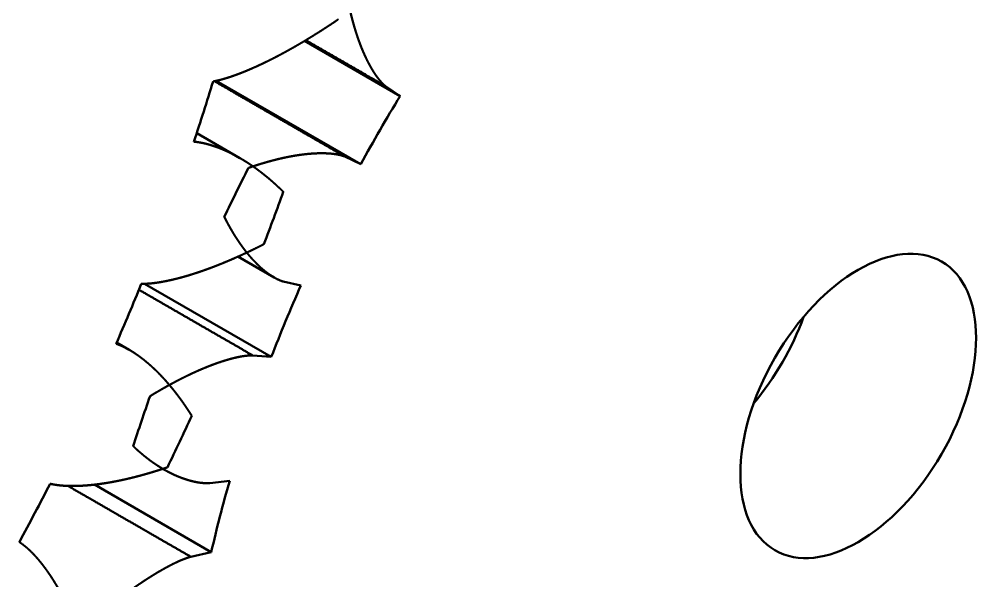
# Model space of a CAD drawing. Header units: inches. Extents: x 0.5 to 16.8, y 0.4 to 9.6.
# Drawn here: x 9.6913 to 9.8183, y 1.8467 to 1.9204 of the extents above; entities that cross this region are included whole.
import ezdxf

# ---------------------------------------------------------------- set-up
doc = ezdxf.new("R2010")
doc.units = ezdxf.units.IN
doc.header["$LTSCALE"] = 0.75
doc.header["$MEASUREMENT"] = 0
doc.layers.add('Visible', color=7, linetype='Continuous', lineweight=50)

msp = doc.modelspace()

# ---------------------------------------------------------------- linework, layer by layer
at = {"layer": 'Visible', "extrusion": (0, 0.8164965809277261, 0.5773502691896258)}
for p, q in [((9.741217831740645, 1.910312964493414, 0.2830104626782486), (9.728685127252906, 1.917548724802828, 0.2727775523144373)), ((9.717085847165666, 1.912310017359232, 0.2675266356936845), (9.736049584854303, 1.901361298299889, 0.2830104626782486)), ((9.739305211922332, 1.911607106849942, 0.2862680308280687), (9.741217831740645, 1.910312964493414, 0.2830104626782486)), ((9.714527168563567, 1.905444087227124, 0.2983844327127372), (9.720190579367685, 1.902174315474895, 0.3030085882705862)), ((9.736049584854303, 1.901361298299889, 0.2830104626782486), (9.733972514788324, 1.902370604472253, 0.286268030827614)), ((9.719940340971792, 1.889236793965438, 0.282554683276885), (9.724680991153722, 1.88649977830687, 0.286425407941806)), ((9.707684869109702, 1.885670076351971, 0.2659296617166547), (9.724310769166326, 1.876071108478754, 0.2795046522678604)), ((9.725872536171895, 1.885965726316499, 0.284588437507864), (9.728199394189009, 1.885462315418181, 0.2813826648257418)), ((9.704019335144952, 1.877960913681363, 0.3016410177524449), (9.705673458561026, 1.877005905082115, 0.3029916038658484)), ((9.724310769166326, 1.876071108478754, 0.2795046522678604), (9.721860177635339, 1.876275697292158, 0.282650667814778)), ((9.710075031103091, 1.861381958620541, 0.2862657526470684), (9.710192300151224, 1.861314253304272, 0.2863615024234605)), ((9.701100528068313, 1.859311201764967, 0.2585214281871231), (9.716433845650503, 1.850458506731457, 0.2710410295667316)), ((9.716223439073705, 1.859505776401647, 0.2776961096778905), (9.718847856913047, 1.859818340087031, 0.2747028832905016)), ((9.716433845650503, 1.850458506731457, 0.2710410295667316), (9.713732615545954, 1.849848119248236, 0.2739177381554327))]:
    msp.add_line(p, q, dxfattribs=at)
at = {"layer": 'Visible', "extrusion": (-0.7071067811865238, 0.4082482904638767, -0.5773502691896453)}
msp.add_circle((-6.519820225414142, -4.213457645291282, -6.271595350644433), 0.0218773752987241, dxfattribs=at)
at = {"layer": 'Visible', "extrusion": (0.7071067811865475, -0.4082482904638631, 0.577350269189626)}
for radius, start, end in [(0.19931102362197, 289.450618732168, 291.9407075096736), (0.1993110236220453, 281.07852570892, 283.5686144864184), (0.1993110236220486, 272.706432685658, 275.1965214631863)]:
    msp.add_arc((6.4399000688027, -3.86472908437858, 6.271595350644545), radius, start, end, dxfattribs=at)
at = {"layer": 'Visible', "extrusion": (0.7071067811865306, -0.4082482904638924, 0.577350269189626)}
msp.add_arc((6.519820225414237, -4.213457645291087, 6.271595350644465), 0.1254921259843258, 87.63967257757419, 92.3603274224197, dxfattribs=at)
at = {"layer": 'Visible', "extrusion": (-0.7071067811865475, 0.4082482904638631, -0.577350269189626)}
for centre, radius, start, end in [((-6.519820225414151, -4.213457645292213, -6.271595350644482), 0.1476377952758319, 82.1752747698741, 84.96758237298292), ((-6.4399000688027, -3.86472908437858, -6.271595350644545), 0.2214566929132687, 252.5154122462874, 254.4653545350731), ((-6.4399000688027, -3.86472908437858, -6.271595350644545), 0.221456692913306, 260.8875052695333, 262.8374475583298)]:
    msp.add_arc(centre, radius, start, end, dxfattribs=at)
at = {"layer": 'Visible', "extrusion": (0.7071067811870332, -0.4082482904639515, 0.5773502691889685)}
msp.add_arc((6.519820225412383, -4.213457645286959, 6.271595350649163), 0.1254921259842967, 100.4968154346552, 105.2174702795833, dxfattribs=at)
at = {"layer": 'Visible', "extrusion": (-0.7071067811865391, 0.4082482904638864, -0.5773502691896197)}
msp.add_arc((-6.519820225414012, -4.213457645291266, -6.242067791589148), 0.02187737529872471, 252.6250951524438, 287.3749048475623, dxfattribs=at)
at = {"layer": 'Visible', "extrusion": (-0.7071067811878106, 0.4082482904638583, -0.5773502691880824)}
msp.add_arc((-6.519820225408012, -4.213457645282396, -6.271595350656118), 0.147637795275509, 69.31813191277816, 72.11043951581631, dxfattribs=at)
at = {"layer": 'Visible', "extrusion": (0.7071067811859958, -0.4082482904639734, 0.5773502691902236)}
msp.add_arc((6.519820225417358, -4.213457645294121, 6.27159535063918), 0.1254921259842411, 113.3539582918443, 118.0746131367212, dxfattribs=at)
at = {"layer": 'Visible'}
for points in [[(9.73426754135085, 1.923312112856138, 0.3007145811448027), (9.734280044541496, 1.923246776558926, 0.3006530681873301), (9.734305239489462, 1.923116337487954, 0.3005299764527081), (9.73434359761018, 1.922921379450827, 0.3003451413906078), (9.734395874080295, 1.922662837667303, 0.3000982994044534), (9.734463112917414, 1.922342005932478, 0.2997890866872694), (9.734532254064565, 1.922023533508991, 0.2994792124118248), (9.734603308709897, 1.921707439470538, 0.2991686763612051), (9.734676289277107, 1.921393747880984, 0.2988574803353004), (9.734751208421816, 1.921082487535614, 0.2985456291958144), (9.734828078927197, 1.920773690616215, 0.2982331300427177), (9.734906913615081, 1.920467391239981, 0.2979199912979311), (9.734987725149043, 1.920163623897679, 0.2976062218390325), (9.7350705258491, 1.919862421961398, 0.2972918301743448), (9.73515532728516, 1.919563815710262, 0.2969768235452648), (9.735242141378425, 1.919267834509128, 0.2966612081154381), (9.735330981613519, 1.918974509387908, 0.2963449893104553), (9.735421864185131, 1.918683875479246, 0.2960281721393585), (9.73551480896936, 1.918395974175155, 0.2957107615275163), (9.735609840817919, 1.918110855924624, 0.2953927627099802), (9.735706987577263, 1.917828576811871, 0.29507418123967), (9.73580627759134, 1.917549194148023, 0.2947550229282569), (9.735907737134543, 1.917272762028233, 0.2944352938461634), (9.736011388152523, 1.916999327394251, 0.2941150003098301), (9.73611724478474, 1.916728924101562, 0.2937941489408331), (9.736225318796873, 1.916461581854946, 0.2934727463325544), (9.736335626503664, 1.916197337657877, 0.2931507986713768), (9.736448195451434, 1.915936246871979, 0.2928283113642465), (9.736563070323886, 1.915678393013422, 0.2925052887412676), (9.736680321259431, 1.915423901548365, 0.2921817336191452), (9.736800032680097, 1.915172921529575, 0.2918576479974035), (9.736922288696409, 1.914925601582581, 0.2915330339565116), (9.737047158792851, 1.914682066391833, 0.2912078945614667), (9.737174685096765, 1.914442395790275, 0.2908822346671514), (9.73730486393561, 1.91420659449841, 0.2905560621093173), (9.737437675849382, 1.913974641327513, 0.2902293857391669), (9.737573123300994, 1.913746551011855, 0.2899022129586228), (9.737711266764112, 1.913522433404751, 0.2895745473806528), (9.737852258951992, 1.913302549621676, 0.2892463866078288), (9.73799638687888, 1.913087381085916, 0.2889177195374941), (9.738144028390028, 1.912877557901311, 0.2885885289574617), (9.738295598037443, 1.912673769715866, 0.2882587948010951), (9.738451496134534, 1.912476681826774, 0.2879284972232199), (9.738612057743016, 1.912286851183126, 0.287597619681037), (9.738777497473396, 1.912104635508967, 0.2872661522810631), (9.738947933109333, 1.911930232166924, 0.2869340903243938), (9.739088318188127, 1.911797026938075, 0.2866679640987968), (9.739195881307527, 1.911700683404206, 0.2864681015539645), (9.739268600051222, 1.911638035513079, 0.2863347408965637), (9.739305211922332, 1.911607106849942, 0.2862680308280687)], [(9.7166757153766, 1.912223532360713, 0.3144192693230252), (9.716742997615032, 1.912236809900151, 0.3143462543848727), (9.71687778164392, 1.912264160833729, 0.3142005183676702), (9.71708061634354, 1.912307574800025, 0.3139827959189461), (9.717352380975402, 1.91237023904182, 0.3136942638902838), (9.717694280551317, 1.912456525617927, 0.3133365379612769), (9.718038352646776, 1.912550703446868, 0.3129817312087653), (9.718384546793235, 1.912652613673117, 0.3126297931157751), (9.718732771004401, 1.912761963227467, 0.3122806291098641), (9.719082881337503, 1.912878290552726, 0.3119340891157663), (9.719434704473318, 1.913001039292567, 0.3115899920007905), (9.719788058704584, 1.913129626752152, 0.3112481482826297), (9.720142774921673, 1.913263512319872, 0.3109083828080657), (9.720498718677394, 1.91340226940747, 0.3105705585962824), (9.720855808565151, 1.913545645307977, 0.3102345966594839), (9.72121400012566, 1.91369350853779, 0.3099004584746581), (9.721573272600384, 1.913845805430128, 0.309568131519427), (9.72193361498785, 1.914002514435197, 0.3092376140284614), (9.722295011587452, 1.914163598709138, 0.3089088991791868), (9.722657430083249, 1.914328967007805, 0.3085819620300754), (9.723020828379507, 1.914498496074202, 0.3082567669835043), (9.723385159440344, 1.914672046448459, 0.3079332730317219), (9.723750376679622, 1.914849480065868, 0.3076114396048979), (9.724116439437243, 1.915030678077301, 0.3072912324623758), (9.724483317318576, 1.915215554984115, 0.3069726283733871), (9.724850986972573, 1.915404048321761, 0.3066556117678374), (9.725219429718667, 1.915596111054811, 0.3063401722647541), (9.725588628903783, 1.915791703060677, 0.3060263018901423), (9.725958567171805, 1.915990782320023, 0.3057139921875205), (9.726329224263058, 1.916193297742893, 0.3054032318450481), (9.726700578473132, 1.916399193618645, 0.3050940080511282), (9.727072607673112, 1.916608412609548, 0.3047863073629742), (9.727445290429845, 1.916820899071354, 0.3044801166865909), (9.72781860713781, 1.9170366022895, 0.3041754241708077), (9.72819254089018, 1.917255479047753, 0.3038722199653421), (9.728567076537278, 1.917477491550699, 0.3035704958992937), (9.728942199906673, 1.917702605730256, 0.3032702452392186), (9.729317896963497, 1.91793078932983, 0.3029714623662585), (9.729694152917094, 1.918162009849766, 0.3026741424141619), (9.7300709514891, 1.918396232736768, 0.3023782808872966), (9.730448275988241, 1.918633422954144, 0.302083873452375), (9.730826110216416, 1.918873546158466, 0.3017909156665155), (9.731204439400702, 1.919116569900325, 0.3014994026739259), (9.731583251127407, 1.91936246469777, 0.3012093288334654), (9.731962536191308, 1.919611205033789, 0.3009206873748553), (9.732342288153408, 1.919862770053669, 0.3006334714386867), (9.732646459993934, 1.920066269368363, 0.3004048342818351), (9.732874796207174, 1.920220153589071, 0.3002339932522773), (9.733027112423319, 1.920323302502311, 0.3001203820435876), (9.733103293549679, 1.920375016816934, 0.3000636471419966)], [(9.725882879617988, 1.89774470563043, 0.2929047655734394), (9.725837531710798, 1.897789629175122, 0.2929920709339058), (9.725746701871916, 1.897879191631318, 0.2931666445329029), (9.725610055042129, 1.898012681417413, 0.2934283935701387), (9.725427054479727, 1.89818895862868, 0.2937771693823379), (9.725196958324663, 1.898406446702211, 0.2942127657593119), (9.72496551081554, 1.898621060670393, 0.2946479849010757), (9.724732705075898, 1.898832779653958, 0.2950828204657228), (9.724498534066246, 1.899041578256629, 0.2955172631168352), (9.724262991496975, 1.89924742733956, 0.2959512999523213), (9.724026071594384, 1.899450294955614, 0.2963849154557465), (9.723787768831702, 1.899650147357988, 0.2968180925313391), (9.723548077742866, 1.899846950136862, 0.2972508135421776), (9.723306992748125, 1.900040669337386, 0.2976830613138191), (9.72306450805991, 1.900231272961719, 0.2981148203075463), (9.722820617265146, 1.900418729180501, 0.2985460758704903), (9.722575312916664, 1.900603004301047, 0.2989768133006692), (9.722328586158714, 1.900784060879005, 0.2994070169661427), (9.72208042643388, 1.900961856053755, 0.2998366694905599), (9.721830821110647, 1.901136339499772, 0.3002657507577169), (9.721579756247369, 1.901307455991855, 0.3006942387933123), (9.721327217524507, 1.901475148628833, 0.3011221108995414), (9.721073191238705, 1.901639362146398, 0.3015493447819608), (9.720817665192047, 1.901800045905929, 0.3019759195735787), (9.720560630070626, 1.9019571583367, 0.3024018172854994), (9.720302077064847, 1.902110659755181, 0.302827020647328), (9.72004199497383, 1.90226050354272, 0.3032515104123377), (9.719780367413254, 1.902406627625396, 0.3036752627554051), (9.719517170332441, 1.902548946857905, 0.3040982469242408), (9.719252368651272, 1.902687342703985, 0.3045204220666164), (9.718985920946128, 1.90282167738701, 0.3049417414922573), (9.718717785353423, 1.902951811735647, 0.3053621580647814), (9.718447925416289, 1.903077622808269, 0.3057816295013254), (9.718176315342593, 1.903199019725207, 0.3062001231296563), (9.717902947465294, 1.903315966091895, 0.3066176226038806), (9.717627819185058, 1.903428440827611, 0.3070341162024306), (9.717350917145726, 1.903536390679619, 0.3074495826272141), (9.71707220199551, 1.90363968444899, 0.3078639773029863), (9.716791593913062, 1.903738069517885, 0.3082772193620258), (9.71650895507037, 1.903831119109554, 0.3086891758325692), (9.71622410948044, 1.90391829222699, 0.3090996797100161), (9.715936866868791, 1.903999005697187, 0.3095085516683866), (9.715647045381733, 1.904072702687472, 0.3099156206894804), (9.715354494312582, 1.904138921261847, 0.310320744713863), (9.715059118579806, 1.904197368178302, 0.310723832838903), (9.714760867275121, 1.90424788455698, 0.3111248350687674), (9.714519949609443, 1.904281901260447, 0.311443951185538), (9.714337957359252, 1.904303811958926, 0.3116823384643794), (9.714216050100735, 1.904316819558289, 0.3118408415161866), (9.714154951698223, 1.90432292347532, 0.3119199875918639)], [(9.733972514788324, 1.902370604472253, 0.286268030827614), (9.733927423844765, 1.902386846951003, 0.2863347408965637), (9.73383680980783, 1.902418499284977, 0.2864681015535098), (9.733699592299903, 1.902463479911603, 0.2866679640987968), (9.733514040648974, 1.902518454342498, 0.2869340903243938), (9.733277785106342, 1.902578854261492, 0.2872661522810631), (9.733037261838266, 1.902631021433763, 0.2875976196814918), (9.73279258287403, 1.902675156544092, 0.2879284972236746), (9.732543950706262, 1.902711624311223, 0.2882587948015498), (9.732291680137227, 1.902740993383986, 0.2885885289574617), (9.732036147173634, 1.902763943091259, 0.2889177195374941), (9.73177774179226, 1.902781177269617, 0.2892463866078288), (9.731516820756273, 1.902793338193987, 0.2895745473806528), (9.731253657483425, 1.902800915139323, 0.2899022129586228), (9.730988401749759, 1.902804170915033, 0.2902293857391669), (9.730721118454543, 1.902803212821254, 0.2905560621093173), (9.730451819126078, 1.902798050356751, 0.2908822346671514), (9.730180495144626, 1.902788656074563, 0.2912078945619214), (9.72990715243441, 1.902775029154782, 0.2915330339560569), (9.729631839069274, 1.902757245997236, 0.2918576479974035), (9.72935462828696, 1.90273542911973, 0.2921817336191452), (9.729075606745713, 1.902709725675322, 0.2925052887412676), (9.728794861317514, 1.902680283304107, 0.2928283113642465), (9.72851246559026, 1.902647225479768, 0.2931507986709221), (9.728228469549325, 1.90261063265757, 0.2934727463325544), (9.727942907366018, 1.902570556374258, 0.2937941489403784), (9.727655802929124, 1.902527029260682, 0.2941150003098301), (9.727367176080865, 1.902480076357961, 0.2944352938461634), (9.727077049071344, 1.902429726840182, 0.2947550229278022), (9.726785451580103, 1.902376023183024, 0.29507418123967), (9.726492417317335, 1.902319015187913, 0.2953927627099802), (9.726197981745376, 1.902258756057336, 0.2957107615270615), (9.725902179510289, 1.902195297949902, 0.2960281721398133), (9.725605041875955, 1.902128687611139, 0.2963449893104553), (9.725306594752059, 1.902058962951287, 0.2966612081149833), (9.725006860466014, 1.901986155560735, 0.2969768235452648), (9.724705859148575, 1.901910292632692, 0.2972918301743448), (9.724403610270205, 1.901831399174625, 0.2976062218390325), (9.724100134267932, 1.901749500344977, 0.2979199912979311), (9.723795453882762, 1.901664623498846, 0.2982331300431724), (9.723489592653326, 1.901576796849668, 0.2985456291958144), (9.723182573715125, 1.901486048559718, 0.2988574803357551), (9.722874418545874, 1.901392405790148, 0.2991686763616599), (9.722565145755883, 1.901295893898578, 0.2994792124118248), (9.722254769973464, 1.901196535676718, 0.2997890866872694), (9.721943302121876, 1.901094350350149, 0.3000982994044534), (9.721693260134547, 1.901010352210051, 0.3003451413910625), (9.721505242461493, 1.900946092298682, 0.3005299764527081), (9.721379681438297, 1.900902692227874, 0.3006530681873301), (9.72131684694978, 1.900880852160071, 0.3007145811448027)], [(9.718145019492116, 1.894456953352346, 0.3000568781480979), (9.71817119119078, 1.894404540310461, 0.2999877628767535), (9.718223694404745, 1.894299976477669, 0.2998495220394943), (9.718302928675715, 1.894143917478914, 0.2996421298962559), (9.71840953404217, 1.89393741358208, 0.2993655452150961), (9.718544395178473, 1.893681917514868, 0.2990197117278512), (9.718680867921652, 1.893429070094271, 0.2986737773098866), (9.71881896074888, 1.893178891387151, 0.2983277457678923), (9.718958682517044, 1.892931406167008, 0.2979816237716477), (9.719100041422966, 1.892686643368279, 0.2976354217407788), (9.719243045150737, 1.892444634890808, 0.2972891528229411), (9.719387701051804, 1.892205414318596, 0.2969428317619531), (9.719534016235688, 1.891969015508039, 0.2965964737891227), (9.719681997652064, 1.89173547123778, 0.2962500935709613), (9.719831652033239, 1.891504811375853, 0.2959037039822761), (9.719982986669269, 1.891277065111353, 0.2955573167350849), (9.720136010226955, 1.891052263575602, 0.2952109432276302), (9.720290733526557, 1.890830442313018, 0.2948645953401865), (9.720447170180936, 1.890611643456168, 0.2945182861953981), (9.720605337460942, 1.89039591855817, 0.2941720310923301), (9.720765254805887, 1.890183325000407, 0.2938258467979722), (9.7209269419584, 1.889973921385263, 0.2934797505708957), (9.721090417032205, 1.889767762870861, 0.2931337592294767), (9.721255694818186, 1.889564897048331, 0.292787888309249), (9.721422784151176, 1.889365357698125, 0.2924421508778323), (9.721591692085898, 1.889169174254903, 0.2920965591083586), (9.721762429212507, 1.888976383917452, 0.2917511263331107), (9.721935014782733, 1.888787043346838, 0.2914058690389538), (9.722109481237343, 1.888601239024638, 0.2910608086476714), (9.72228588058056, 1.88841910183919, 0.290715974017985), (9.722464275788528, 1.888240787637869, 0.290371398220941), (9.722644729578409, 1.888066451797613, 0.2900271143121245), (9.722827293395998, 1.887896224322049, 0.2896831512107383), (9.72301199761478, 1.887730187690067, 0.289339530037978), (9.723198837336444, 1.887568344800002, 0.2889962588415074), (9.723387795506827, 1.887410671100952, 0.2886533411501659), (9.723578871961767, 1.8872571801096, 0.2883107867214676), (9.723772111217162, 1.887107986126239, 0.2879686218561801), (9.723967628828863, 1.886963363715267, 0.2876268991767574), (9.724165643774544, 1.886823820851305, 0.2872857096822372), (9.724366445038871, 1.886690023090523, 0.2869451700598802), (9.724570350001162, 1.886562699205797, 0.2866054069204438), (9.724777665269816, 1.886442552366134, 0.2862665419634141), (9.724988647454897, 1.886330171205373, 0.2859286771331426), (9.725203460728384, 1.886225933607875, 0.28559187856672), (9.725422194990646, 1.88613004785816, 0.2852561834370135), (9.725600349449682, 1.886060091901527, 0.2849885233449641), (9.725735749504796, 1.886011430390454, 0.2847882839378144), (9.725826808558171, 1.88598067934754, 0.2846550155577461), (9.725872536171895, 1.885965726316499, 0.284588437507864)], [(9.707256415981195, 1.885663104648529, 0.3071744494036466), (9.707319757253348, 1.88566306746111, 0.3070968462093333), (9.707446741379957, 1.885663792258129, 0.3069418355607922), (9.707638122314169, 1.88566727697048, 0.3067099068066454), (9.70789510783084, 1.885676722126391, 0.3064018438471976), (9.70821935366644, 1.885696518239456, 0.3060187233886609), (9.70854658575104, 1.885724239428328, 0.3056375494115855), (9.708876737797485, 1.885759727571894, 0.3052582912932849), (9.709209688542163, 1.885802690720084, 0.3048808911098604), (9.709545247855662, 1.885852668883672, 0.3045052564598336), (9.709883186729488, 1.885909107556017, 0.3041312757250125), (9.710223265147764, 1.885971426018614, 0.3037588322340525), (9.710565259945046, 1.886039085603443, 0.3033878184114656), (9.710908994105242, 1.886111661467794, 0.3030181506474037), (9.711254361150399, 1.886188902308049, 0.3026497816517804), (9.711601303752563, 1.886270677814082, 0.3022826894939499), (9.711949796118464, 1.886356935345702, 0.3019168685414115), (9.71229982544742, 1.886447654326503, 0.3015523199228483), (9.712651372703025, 1.886542798922164, 0.3011890416132701), (9.713004396761793, 1.886642279009948, 0.3008270202521999), (9.713358843499012, 1.88674597252043, 0.300466235813019), (9.713714652218417, 1.886853741211326, 0.3001066648807864), (9.714071762813095, 1.886965448228466, 0.2997482843006765), (9.714430123030755, 1.887080975882554, 0.2993910748496091), (9.714789694231516, 1.887200239748154, 0.299035024153909), (9.715150447137152, 1.887323178388215, 0.2986801246292998), (9.715512358695154, 1.887449745768208, 0.2983263719570459), (9.715875408583546, 1.88757990277395, 0.2979737633695549), (9.71623957559564, 1.887713608420654, 0.2976222958586732), (9.716604834720332, 1.887850812701799, 0.2972719646968471), (9.716971159040444, 1.887991461006322, 0.2969227642342958), (9.717338521043306, 1.888135497082885, 0.2965746883919564), (9.7177068940689, 1.888282866334748, 0.2962277312153674), (9.718076253752091, 1.888433519015507, 0.2958818873694327), (9.718446579148353, 1.88858741277636, 0.295537152561792), (9.718817851606676, 1.888744510657034, 0.2951935234991652), (9.719190053840979, 1.888904779450286, 0.2948509978727998), (9.719563168921244, 1.889068187845169, 0.2945095742757076), (9.719937179192588, 1.889234704430919, 0.2941692521208097), (9.720312065378042, 1.889404295927079, 0.293830031484049), (9.720687807762264, 1.889576928628003, 0.2934919126792011), (9.721064387167193, 1.889752569459688, 0.2931548958085841), (9.721441785962046, 1.88993118706162, 0.2928189802873931), (9.721819989051486, 1.890112752727873, 0.2924841643066429), (9.722198984781247, 1.890297241290909, 0.2921504443447702), (9.722578764619815, 1.890484631952404, 0.2918178161435208), (9.722883211230513, 1.890636853621118, 0.2915525836915549), (9.72311189506377, 1.89075231432048, 0.2913541473831174), (9.723264505883893, 1.890829862967621, 0.2912220732382593), (9.723340850026492, 1.890868781003064, 0.2911560903480677)], [(9.713869478262271, 1.868349554701126, 0.2868326067164162), (9.713833579568249, 1.868406800160756, 0.2869170521098567), (9.713761623451095, 1.868521016924888, 0.2870859434437989), (9.71365321308804, 1.868691519606728, 0.2873392820829395), (9.713507712796403, 1.868917210263589, 0.2876770702137037), (9.713324243834226, 1.869196570265331, 0.2880993102344291), (9.713139173890116, 1.869473161550331, 0.288521553272858), (9.71295249402829, 1.869746963386433, 0.2889437956114307), (9.712764194595142, 1.870017950279589, 0.2893660310460291), (9.712574266151027, 1.870286092600963, 0.2897882501870299), (9.71238269937567, 1.870551357631939, 0.2902104413155939), (9.712189484949025, 1.870813710689845, 0.290632591319536), (9.711994613522169, 1.871073116375101, 0.2910546866201003), (9.711798075698429, 1.871329539795852, 0.2914767140509866), (9.711599862139341, 1.87158294818164, 0.291898661878804), (9.71139996295415, 1.871833309073509, 0.2923205192651039), (9.711198367067713, 1.872080588248991, 0.2927422755747102), (9.710995061642738, 1.872324747798757, 0.2931639197254299), (9.710790031597075, 1.872565744416988, 0.2935854395650495), (9.710583259008903, 1.872803527305678, 0.2940068211250946), (9.710374724136049, 1.873038040737583, 0.2944280491788049), (9.710164406679272, 1.873269227284254, 0.2948491079800988), (9.70995228711013, 1.873497031127499, 0.2952699819770714), (9.709738347864008, 1.873721401045486, 0.2956906564618293), (9.70952257516183, 1.873942294840617, 0.2961111184731635), (9.709304955925521, 1.874159672215455, 0.2965313555323519), (9.709085474010411, 1.874373486007698, 0.2969513540642765), (9.70886410657295, 1.874583673729376, 0.2973710978617419), (9.708640820833129, 1.874790149998944, 0.297790566697131), (9.708415569692082, 1.874992796285142, 0.2982097344397516), (9.70818829780956, 1.875191474955272, 0.2986285715473969), (9.70795894926778, 1.875386046987842, 0.2990470482013734), (9.707727475150026, 1.87557638946214, 0.2994651373937813), (9.707493840357305, 1.875762411271353, 0.2998828176910138), (9.70725803327355, 1.875944075370398, 0.3003000771236657), (9.707020048857661, 1.87612135991526, 0.3007169064203481), (9.70677986815372, 1.876294211150253, 0.3011332907863107), (9.706537438550416, 1.876462497993771, 0.3015492019676458), (9.706292655034535, 1.876625968903909, 0.3019645907120321), (9.70604533746678, 1.876784199547956, 0.3023793775964805), (9.705795256330706, 1.876936652294262, 0.3027934635560996), (9.705542163697377, 1.877082747716713, 0.3032067425247078), (9.705285822675481, 1.877221932596512, 0.3036191134488035), (9.70502603688988, 1.877353747963753, 0.3040304922978976), (9.7047626822166, 1.877477902334476, 0.3044408249802473), (9.704495691963533, 1.877594237655103, 0.3048500814170438), (9.704279169928444, 1.877680998868982, 0.3051766151124866), (9.70411512905935, 1.877742518163359, 0.3054210240356952), (9.70400503602514, 1.877781953792464, 0.3055837451156549), (9.70394980639458, 1.877801277299113, 0.3056650511052794)], [(9.721860177635339, 1.876275697292158, 0.282650667814778), (9.721808070308274, 1.876275243024338, 0.2827141647803728), (9.7217035467113, 1.876273476580081, 0.2828409304547677), (9.721545834487646, 1.876268253185572, 0.2830303941946113), (9.721333696384367, 1.876256137090195, 0.2832816418754192), (9.721065438764757, 1.876232421671148, 0.2835934196859853), (9.720794132113955, 1.876200225183084, 0.2839029347601354), (9.72051985944336, 1.876159756932338, 0.2842102334320771), (9.720242770413055, 1.87611139695241, 0.2845154011311024), (9.719963097374379, 1.876055737473962, 0.2848185720563379), (9.719681117828262, 1.875993485978825, 0.2851199066049048), (9.719397119728459, 1.875925375600673, 0.2854195705108395), (9.719111366814335, 1.875852075637113, 0.2857177140253953), (9.718824061781792, 1.87577409647497, 0.286014449796312), (9.718535316670117, 1.875691713200922, 0.2863098351190274), (9.7182451812937, 1.875605039329002, 0.2866038892511824), (9.717953666345014, 1.875514086767225, 0.2868966075161552), (9.717660767749752, 1.875418829042246, 0.2871879761846685), (9.717366492101977, 1.87531926734755, 0.2874779880257847), (9.717070876894244, 1.875215483107695, 0.2877666546955879), (9.71677397806798, 1.875107605660332, 0.288053999136082), (9.716475861391704, 1.874995789930608, 0.288340050345596), (9.716176592773312, 1.874880191330249, 0.2886248374966272), (9.71587622834932, 1.874760940135957, 0.2889083839568229), (9.715574806908084, 1.874638121888438, 0.2891907027051275), (9.715272355634855, 1.874511792073235, 0.2894717996819054), (9.714968894189273, 1.874381986544904, 0.2897516761622683), (9.71466443929717, 1.874248733304285, 0.2900303314590928), (9.714359009504964, 1.874112064693918, 0.2903077657297217), (9.71405262886515, 1.873972026931597, 0.2905839821960399), (9.713745324395862, 1.873828673855996, 0.2908589858366213), (9.713437124362603, 1.873682062806211, 0.2911327825795524), (9.713128056346708, 1.873532249957407, 0.291405378365198), (9.712818145299028, 1.873379285724013, 0.2916767782849092), (9.712507412055178, 1.873223211168579, 0.2919469858552475), (9.712195874780267, 1.873064060747311, 0.2922160031921521), (9.71188355009986, 1.872901864411233, 0.2924838311141684), (9.71157045434234, 1.872736650010665, 0.2927504693143419), (9.711256604859276, 1.872568445839988, 0.2930159165493933), (9.710942021079294, 1.872397282828388, 0.2932801708934676), (9.710626723132695, 1.872223192902538, 0.2935432302692789), (9.710310730722089, 1.872046207815856, 0.2938050929997189), (9.709994061942556, 1.871866357925683, 0.2940657583867505), (9.7096767321209, 1.871683671109167, 0.2943252273717007), (9.7093587527545, 1.871498171749408, 0.2945835031141542), (9.709040132003569, 1.871309879959199, 0.2948405898437159), (9.708784726482012, 1.871157024688728, 0.2950453114476659), (9.708592887319586, 1.87104113773421, 0.2951983210264189), (9.708464867970182, 1.870963326652827, 0.2953000913248616), (9.708400826652, 1.870924282834494, 0.2953509174521969)], [(9.706193566239339, 1.864357438887737, 0.2934107884366313), (9.706232094087685, 1.864320577310309, 0.2933375365805659), (9.70630927283742, 1.864247131982211, 0.2931910786132903), (9.706425410121259, 1.86413779747204, 0.2929715288969419), (9.706580998745725, 1.863993686429467, 0.292679070631948), (9.706776719681105, 1.863816337669505, 0.2923139579083909), (9.7069736807066, 1.863641794076784, 0.2919493099448118), (9.707171887164808, 1.863470075706118, 0.2915851343777831), (9.707371343901062, 1.863301206798042, 0.2912214424122794), (9.70757205424275, 1.863135214974818, 0.2908582495060728), (9.707774020389028, 1.862972130255002, 0.2904955741933009), (9.707977243852842, 1.862811984005248, 0.2901334368002608), (9.708181725831995, 1.862654807749777, 0.2897718581484696), (9.708387467558627, 1.862500632030788, 0.2894108583277557), (9.708594470589109, 1.862349484806145, 0.2890504551996855), (9.708802737217642, 1.862201393627174, 0.2886906654384802), (9.70901227085756, 1.862056388164774, 0.2883315058415974), (9.70922307641263, 1.861914502592526, 0.2879729945689178), (9.709435160549905, 1.861775777671255, 0.2876151522768851), (9.709648532093528, 1.861640263472736, 0.2872580035636929), (9.70986320110092, 1.861508015799245, 0.2869015755718465), (9.710079177722267, 1.861379091604022, 0.2865458961391596), (9.710296471004316, 1.861253544343981, 0.2861909919879508), (9.710515087840353, 1.861131419871526, 0.2858368870965933), (9.710735031316748, 1.861012750200643, 0.2854836003220953), (9.710956303425295, 1.860897563017943, 0.2851311488047941), (9.711178908499054, 1.86078589385238, 0.2847795523580317), (9.71140285653087, 1.86067779782411, 0.284428837719588), (9.711628166090808, 1.860573360042963, 0.2840790423288126), (9.711854868442746, 1.860472710256317, 0.2837302196389828), (9.712083001956902, 1.860376003290867, 0.283382432136932), (9.712312604813864, 1.860283393484451, 0.2830357421930785), (9.712543707840272, 1.860195009639938, 0.2826902031310965), (9.712776328133717, 1.860110932748285, 0.2823458512793877), (9.713010459813862, 1.860031163737631, 0.2820026944959864), (9.713246089089129, 1.859955675928404, 0.2816607308081984), (9.713483213175781, 1.859884480940764, 0.2813199718407304), (9.713721858400508, 1.859817691789885, 0.2809804652642924), (9.713962097366679, 1.859755582723437, 0.2806423160800477), (9.714204070034842, 1.859698662792425, 0.2803057128262481), (9.714447962038097, 1.859647599633945, 0.2799709002406416), (9.714693977669643, 1.859603124601335, 0.279638145260833), (9.714942314456042, 1.85956594347499, 0.2793077050287138), (9.71519313769068, 1.859536647058349, 0.2789797948635169), (9.715446552872212, 1.859515614445627, 0.278654553616434), (9.715702617512083, 1.859503054400875, 0.2783320584690046), (9.71590960794197, 1.859499855599324, 0.2780762861075345), (9.716066055409332, 1.859501316202795, 0.2778857106768555), (9.716170888690844, 1.859504003993152, 0.2777592172078585), (9.716223439073705, 1.859505776401647, 0.2776961096778905)], [(9.695274106280298, 1.859431640424418, 0.3033012755236086), (9.695332156577255, 1.859418289302766, 0.3032207380510954), (9.695448634354765, 1.859392372515003, 0.3030597565543758), (9.695624482571478, 1.859355853702937, 0.3028185646535348), (9.695861211772812, 1.85931187846586, 0.3024975365897262), (9.696160893130813, 1.859264762196062, 0.302097187149684), (9.696464310820833, 1.859225435915505, 0.301697770010378), (9.696771384149773, 1.859193745608763, 0.3012992750946069), (9.697081965160809, 1.859169406666069, 0.3009016823625643), (9.697395821590366, 1.859151970470066, 0.3005049590578892), (9.69771267362194, 1.859140896182225, 0.3001090654533982), (9.698032228046035, 1.859135617438142, 0.2997139601752679), (9.698354212398275, 1.859135608993711, 0.2993196055203953), (9.698678410866027, 1.859140456806017, 0.2989259730302365), (9.699004694169847, 1.859149916332171, 0.2985330481224082), (9.699332993334341, 1.859163861210845, 0.2981408259229283), (9.69966327808152, 1.859182240952578, 0.2977493078119551), (9.699995534084568, 1.859205036391131, 0.2973584977858081), (9.70032973937737, 1.859232213467067, 0.2969683986621021), (9.700665844904055, 1.85926368509854, 0.2965790089465372), (9.701003785664856, 1.859299333005765, 0.2961903246095972), (9.701343488598017, 1.859339023110579, 0.2958023403266452), (9.70168488135619, 1.859382622686326, 0.2954150508526254), (9.70202790120766, 1.859430017711247, 0.2950284523926712), (9.702372502091752, 1.859481126634591, 0.294642543693044), (9.7027186494272, 1.859535890352618, 0.2942573253158116), (9.703066316280914, 1.859594264816224, 0.2938727990986081), (9.70341547909425, 1.859656212750451, 0.2934889675384511), (9.703766113262422, 1.859721695080907, 0.2931058331387248), (9.70411818955677, 1.859790663949752, 0.2927233978575714), (9.70447167642033, 1.859863067008291, 0.2923416633284432), (9.704826541542847, 1.859938850292338, 0.2919606309637857), (9.705182753605417, 1.860017961414314, 0.2915803020773637), (9.705540284003522, 1.8601003526569, 0.2912006779624789), (9.705899108201269, 1.860185983442079, 0.2908217599756426), (9.706259204442635, 1.86027481843189, 0.2904435497744089), (9.70662055269759, 1.860366825987967, 0.2900660495192824), (9.706983133500902, 1.860461976412125, 0.2896892620501603), (9.707346926709992, 1.860560240050745, 0.2893131910677766), (9.707711910461288, 1.860661585608341, 0.2889378412214683), (9.708078062433291, 1.860765981426312, 0.2885632174616148), (9.708445360879299, 1.860873396406532, 0.2881893244357343), (9.7088137856847, 1.860983800944268, 0.2878161658413774), (9.709183319394473, 1.861097167722392, 0.2874437437435517), (9.709553948154284, 1.861213472458758, 0.2870720579385306), (9.70992566152086, 1.861332694855264, 0.2867011068647116), (9.710223894151571, 1.86143039453782, 0.2864049320874074), (9.710448051605912, 1.861504970870783, 0.2861831298255311), (9.71059770439479, 1.861555266437335, 0.2860354076760814), (9.71067258441099, 1.861580558723745, 0.2859615831075644)], [(9.699152120659623, 1.839652375517744, 0.2845656449590024), (9.699126436297778, 1.839720722804941, 0.2846454305799853), (9.699074887521878, 1.839857159545318, 0.2848050400225475), (9.698997024203894, 1.840061041154286, 0.2850445687904539), (9.698892125269143, 1.840331335052042, 0.2853641698716274), (9.698759193822074, 1.840666612908308, 0.2857640542242734), (9.698624445887848, 1.840999286446959, 0.2861643217811434), (9.698487870660987, 1.841329335525188, 0.2865649715313339), (9.698349456079544, 1.841656735093693, 0.2869660005349033), (9.69820918975552, 1.841981455665064, 0.2873674031129667), (9.698067059021245, 1.842303464447696, 0.2877691715957553), (9.69792305096053, 1.842622726560876, 0.2881712971343404), (9.69777715254077, 1.842939206371057, 0.2885737704955318), (9.697629350751189, 1.843252868791751, 0.2889765828044801), (9.697479632899789, 1.843563680979287, 0.2893797263805027), (9.697327985827773, 1.843871610536326, 0.289783194431493), (9.697174395069627, 1.844176623440717, 0.2901869806182731), (9.69701884407937, 1.844478682125327, 0.2905910786403183), (9.696861313572985, 1.844777743762961, 0.2909954818314873), (9.696701780718744, 1.845073758164517, 0.2914001826679851), (9.696540220395267, 1.845366670289422, 0.2918051729952822), (9.696376606755624, 1.845656423405899, 0.2922104443546232), (9.696210914863745, 1.845942962331719, 0.2926159882667889), (9.696043122161203, 1.846226236352095, 0.2930217964994881), (9.69587321069844, 1.846506203544095, 0.2934278613920469), (9.695701163408106, 1.846782823854028, 0.293834175525717), (9.69552695954508, 1.847056050581386, 0.2942407312848445), (9.695350570293616, 1.847325822156108, 0.2946475204262242), (9.695171954842639, 1.847592054778943, 0.2950545336761934), (9.694991055078393, 1.847854632451799, 0.295461760188573), (9.694807802924064, 1.848113420618347, 0.2958691881913182), (9.694622129599342, 1.848368283369382, 0.2962768058237089), (9.69443397476994, 1.848619100426049, 0.2966846019271543), (9.694243294778293, 1.848865782395478, 0.2970925667627853), (9.694050074306237, 1.849108292372193, 0.2975006929937081), (9.693854305979588, 1.849346608213864, 0.297908973995618), (9.69365596564558, 1.849580676807818, 0.2983174017927013), (9.69345498855569, 1.849810369983743, 0.2987259650549277), (9.693251246742424, 1.850035442636454, 0.299134647194478), (9.693044521593723, 1.850255481921067, 0.2995434240310715), (9.692834534957004, 1.850469965030925, 0.2999522665486438), (9.692620986531669, 1.850678328635468, 0.3003611442049987), (9.692403589439213, 1.85088003492092, 0.300770028061379), (9.692182105819715, 1.851074637664851, 0.3011788939083999), (9.691956385154075, 1.851261853355254, 0.301587725619811), (9.69172634638608, 1.851441528131772, 0.3019965136745668), (9.691538834772476, 1.851579184691673, 0.3023235054483848), (9.691396241530587, 1.851679001405046, 0.3025687268650472), (9.691300309162902, 1.851744024562322, 0.3027321978556756), (9.691252125427813, 1.851776155811422, 0.3028139308621576)], [(9.713732615545954, 1.849848119248236, 0.2739177381554327), (9.713676104714526, 1.849830991012595, 0.2739748380149649), (9.71356291280745, 1.849795894367389, 0.2740886521469292), (9.713392614216676, 1.849740728874167, 0.2742582165778913), (9.713164527152461, 1.849662129804756, 0.274481987105446), (9.712877719012571, 1.849555488237456, 0.2747578469284235), (9.712589233427256, 1.849440542555158, 0.2750298892979117), (9.71229912022682, 1.849317500190637, 0.2752981998619362), (9.71200746873524, 1.849186737435048, 0.2755629352986944), (9.711714417200714, 1.849048840404294, 0.2758243407379268), (9.711420130704713, 1.848904509256727, 0.2760827090814928), (9.711124780737013, 1.848754469660662, 0.2763383434239586), (9.710828524788898, 1.84859938437512, 0.2765915195195703), (9.710531484670586, 1.848439759306757, 0.2768424459127345), (9.71023372906598, 1.84827586802362, 0.2770912319247145), (9.709935290208026, 1.848107824564067, 0.2773379187156024), (9.709636177415863, 1.847935642646689, 0.277582504572365), (9.709336391365927, 1.847759298097799, 0.2778249715738639), (9.709035938989249, 1.847578794067431, 0.2780653134568638), (9.708734845320809, 1.84739421292079, 0.2783035578027011), (9.708433146197425, 1.847205684329765, 0.2785397524116888), (9.708130883200969, 1.847013363221322, 0.2787739559062175), (9.707828097971063, 1.846817404988997, 0.2790062271692477), (9.707524826376133, 1.846617940177794, 0.2792366145786218), (9.707221094064383, 1.846415055124226, 0.2794651477724983), (9.706916919870995, 1.846208806481627, 0.279691843742512), (9.706612318240335, 1.845999231529959, 0.2799167111579663), (9.706307301944666, 1.845786359825524, 0.2801397552761955), (9.706001884894935, 1.845570225257461, 0.2803609830225469), (9.705696084310606, 1.845350875467375, 0.2805804069957958), (9.70538991916374, 1.845128365633173, 0.2807980429765848), (9.70508340910624, 1.84490275435428, 0.2810139083326249), (9.704776573270241, 1.844674099005715, 0.2812280202015245), (9.704469429042778, 1.844442451142868, 0.2814403937441057), (9.70416199114175, 1.844207852922636, 0.2816510407442365), (9.703854272658194, 1.843970339936959, 0.2818599703359723), (9.703546285878023, 1.843729943393782, 0.2820671895401574), (9.703238043170817, 1.843486692591796, 0.2822727039228994), (9.702929557929796, 1.843240617539323, 0.2824765183013369), (9.70262084529941, 1.842991751190311, 0.2826786374284893), (9.70231192099141, 1.842740127583511, 0.282879066131045), (9.702002800287577, 1.842485780471861, 0.2830778095612914), (9.701693496992224, 1.842228741885037, 0.2832748734590496), (9.701384022381266, 1.841969040823869, 0.2834702645191101), (9.701074384244752, 1.841706702038437, 0.2836639907054632), (9.70076458756876, 1.841441745520797, 0.283856060045764), (9.700516625612412, 1.841227697922022, 0.2840083956707531), (9.700330584577163, 1.841065994979999, 0.2841219072270178), (9.700206526326387, 1.840957674660785, 0.2841972529017767), (9.700144489477001, 1.840903384911599, 0.2842348435647182)]]:
    msp.add_open_spline(points, degree=5, dxfattribs=at)
for points, knots in [([(9.728846371680905, 1.917645521078839, 0.2777284235303341), (9.72954619724624, 1.917241476600111, 0.2782998287116243), (9.731637965294798, 1.916033793754423, 0.2800077501719898), (9.733729733343129, 1.914826110908507, 0.2817156716314457), (9.73582150139146, 1.913618428062819, 0.2834235930909017), (9.737913269439563, 1.912410745216903, 0.2851315145503577), (9.739305211922332, 1.911607106849942, 0.2862680308280687)], [0.5699446194890477, 0.5699446194890477, 0.5699446194890477, 0.5699446194890477, 0.5699446194890477, 0.5699446194890477, 0.5800000000000002, 0.6000000000000002, 0.6000000000000002, 0.6000000000000002, 0.6000000000000002, 0.6000000000000002, 0.6000000000000002]), ([(9.716846642489376, 1.912258231454189, 0.2722848146504475), (9.7174879319839, 1.911887982791768, 0.272808425329913), (9.719521163960739, 1.910714095762614, 0.2744685522870896), (9.722946338420574, 1.908736570366273, 0.2772651955228866), (9.726371512880409, 1.906759044969931, 0.280061838758229), (9.729796687340016, 1.904781519573362, 0.2828584819935713), (9.732580572305555, 1.903174242839214, 0.2851315145499029), (9.733972514788324, 1.902370604472253, 0.286268030827614)], [0.5507856897469189, 0.5507856897469189, 0.5507856897469189, 0.5507856897469189, 0.5507856897469189, 0.5507856897469189, 0.5600000000000002, 0.5800000000000002, 0.6000000000000002, 0.6000000000000002, 0.6000000000000002, 0.6000000000000002, 0.6000000000000002, 0.6000000000000002]), ([(9.706941454213396, 1.884889026275687, 0.2704695811489728), (9.707141313932429, 1.884773637213129, 0.270632765926166), (9.70873311613423, 1.883854609783384, 0.2719324669815251), (9.711716860818346, 1.882131943986678, 0.2743686843150499), (9.714700605502916, 1.880409278189973, 0.27680490164812), (9.717684350187032, 1.878686612393267, 0.2792411189811901), (9.72046823515257, 1.877079335659118, 0.2815141515370669), (9.721860177635339, 1.876275697292158, 0.282650667814778)], [0.5571283336553139, 0.5571283336553139, 0.5571283336553139, 0.5571283336553139, 0.5571283336553139, 0.5571283336553139, 0.5600000000000002, 0.5800000000000002, 0.6000000000000002, 0.6000000000000002, 0.6000000000000002, 0.6000000000000002, 0.6000000000000002, 0.6000000000000002]), ([(9.697630486338316, 1.859144687880644, 0.2607704047122752), (9.698067027214623, 1.858892650888265, 0.2611268388445751), (9.699895510573473, 1.857836975528699, 0.2626197892559503), (9.703115936414864, 1.855977661802171, 0.2652492559445818), (9.706336362256256, 1.854118348075872, 0.2678787226332133), (9.709556788097647, 1.852259034349345, 0.2705081893218448), (9.712340673063185, 1.850651757615196, 0.2727812218777217), (9.713732615545954, 1.849848119248236, 0.2739177381554327)], [0.5537276017986816, 0.5537276017986816, 0.5537276017986816, 0.5537276017986816, 0.5537276017986816, 0.5537276017986816, 0.5600000000000002, 0.5800000000000002, 0.6000000000000002, 0.6000000000000002, 0.6000000000000002, 0.6000000000000002, 0.6000000000000002, 0.6000000000000002])]:
    msp.add_open_spline(points, degree=5, knots=knots, dxfattribs=at)

doc.saveas('drawing.dxf')
